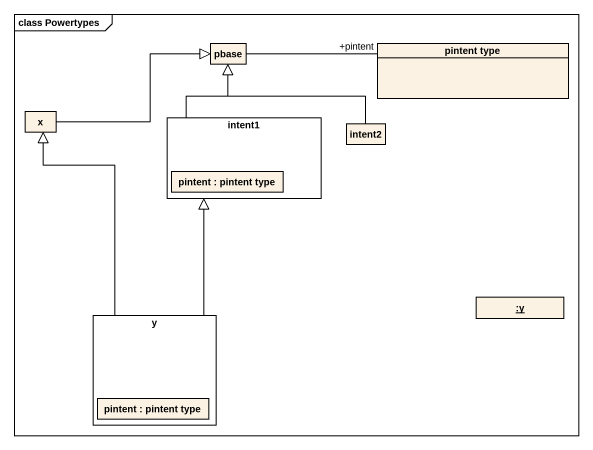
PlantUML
@startuml
mainframe class Powertypes
allowmixing
hide circle
hide empty members
class pbase
class "pintent type" as pintent_type
class "x" as x_
rectangle intent1 {
  rectangle "pintent : pintent type" as pintent
}
class intent2
object ":y" as y
rectangle "y" as y_2 {
  rectangle "pintent : pintent type" as pintent_2
}
pbase -right- "+pintent" pintent_type
x_ -right-|> pbase
intent1 -up-|> pbase
intent2 -left-|> pbase
y_2 -up-|> x_
y_2 -up-|> intent1
@enduml
